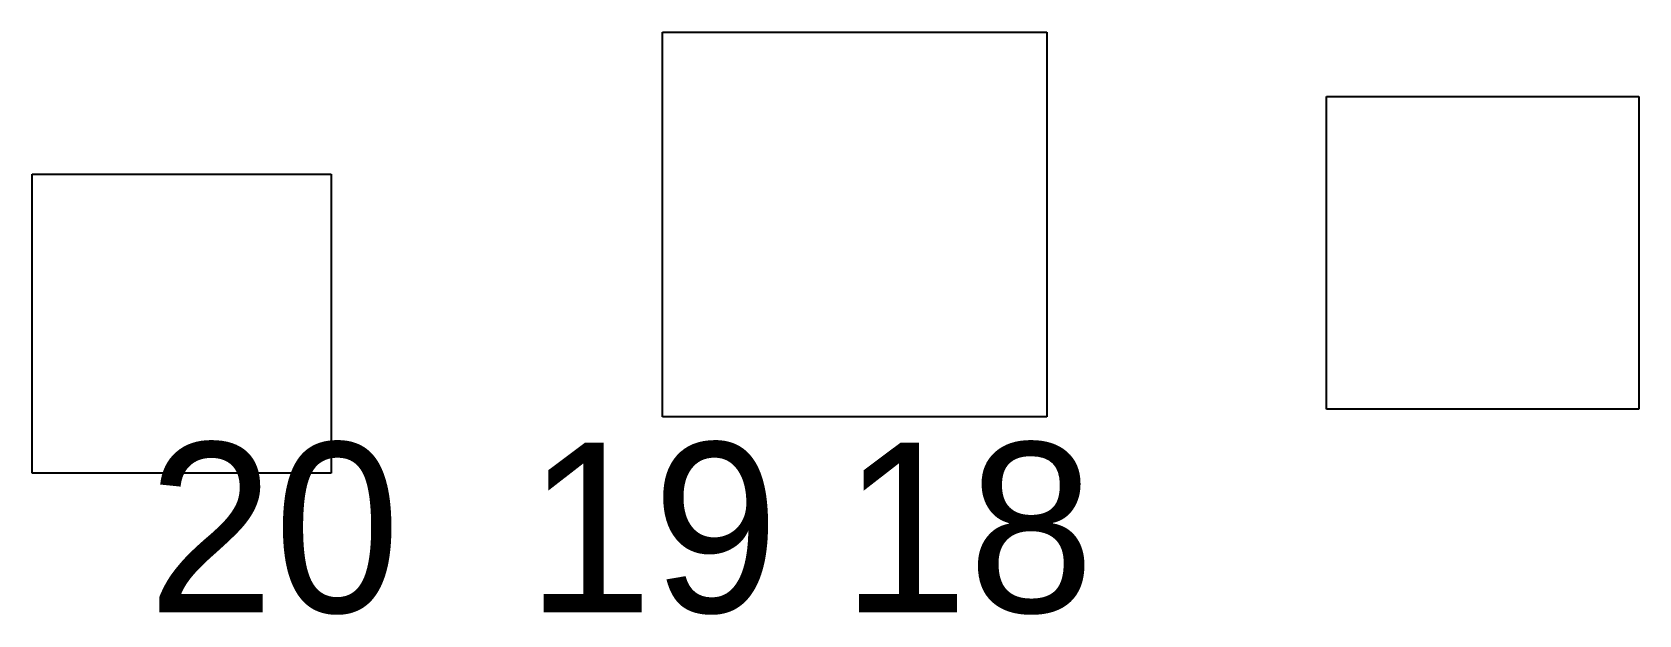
# Model space of a CAD drawing. Header units: metres. Extents: x -697089 to -694265, y 7047081 to 7048105.
import ezdxf

# ---------------------------------------------------------------- set-up
doc = ezdxf.new("R2010")
doc.units = ezdxf.units.M
picture_1 = doc.add_image_def('image1.png', size_in_pixel=(7040, 7040))
picture_2 = doc.add_image_def('image2.png', size_in_pixel=(2432, 2432))
picture_3 = doc.add_image_def('image3.png', size_in_pixel=(4736, 4736))

msp = doc.modelspace()

# ---------------------------------------------------------------- texts
at = {"insert": (-696885.9, 7047383.4), "char_height": 298.36, "attachment_point": 1}
msp.add_mtext_dynamic_manual_height_columns('20  19 18', width=101533.965, gutter_width=1491.8, heights=[0], dxfattribs=at)

# ---------------------------------------------------------------- pictures from other files: only their frames are drawn
image = msp.add_image(picture_3, insert=(-695980.9, 7047428.9), size_in_units=(675.7, 675.7))
image.dxf.flags = 7
image = msp.add_image(picture_2, insert=(-694814, 7047442.4), size_in_units=(549.4, 549.4))
image.dxf.flags = 7
image = msp.add_image(picture_1, insert=(-697089.3, 7047329.6), size_in_units=(525.5, 525.5))

doc.saveas('drawing.dxf')
